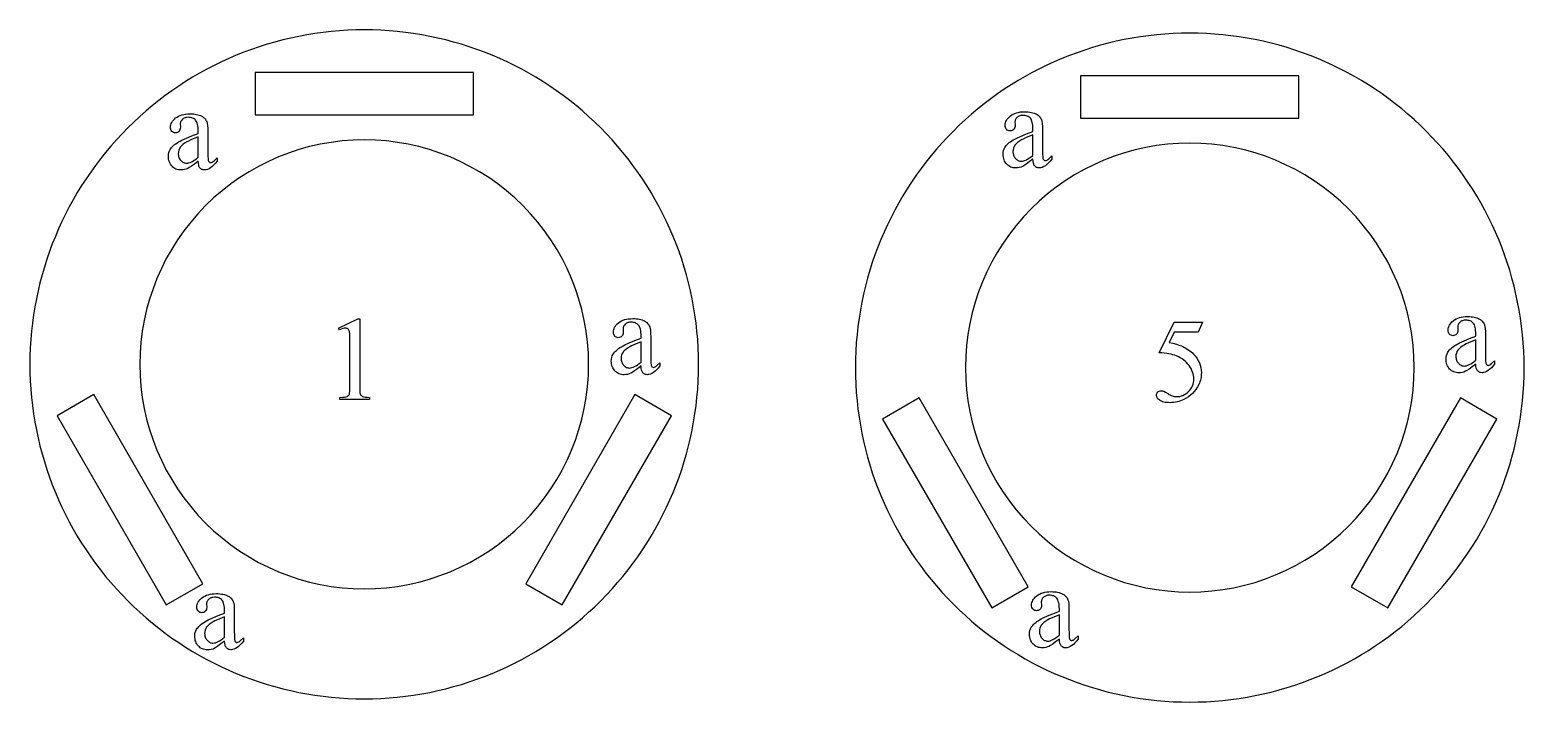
# Model space of a CAD drawing. Extents: x 9 to 960, y -397 to 558.
# Drawn here: x 13.3 to 183.1, y 131.4 to 207.7 of the extents above; entities that cross this region are included whole.
import ezdxf

# ---------------------------------------------------------------- set-up
doc = ezdxf.new("R2010")
doc.units = 0
doc.header["$MEASUREMENT"] = 0
for name, color, linetype in [('EXT', 1, 'CONTINUOUS'), ('INT', 5, 'CONTINUOUS'), ('POCKET_2_5MM', 3, 'CONTINUOUS'), ('TEXT', 18, 'CONTINUOUS')]:
    doc.layers.add(name, color=color, linetype=linetype)

msp = doc.modelspace()

# ---------------------------------------------------------------- linework, layer by layer
at = {"layer": 'EXT'}
for points in [[(51.31, 207.73, 0.414214), (13.31, 169.73, 0.414214), (51.31, 131.73, 0.414214), (89.31, 169.73, 0.414214)], [(145.13, 207.36, 0.414214), (107.13, 169.36, 0.414214), (145.13, 131.36, 0.414214), (183.13, 169.36, 0.414214)]]:
    msp.add_lwpolyline(points, format="xyb", close=True, dxfattribs=at)
at = {"layer": 'INT'}
for points in [[(51.31, 195.23, 0.414214), (25.81, 169.73, 0.414214), (51.31, 144.23, 0.414214), (76.81, 169.73, 0.414214)], [(145.13, 194.86, 0.414214), (119.63, 169.36, 0.414214), (145.13, 143.86, 0.414214), (170.63, 169.36, 0.414214)]]:
    msp.add_lwpolyline(points, format="xyb", close=True, dxfattribs=at)
at = {"layer": 'POCKET_2_5MM'}
for points in [[(38.91, 198.08), (63.71, 198.08), (63.71, 202.88), (38.91, 202.88)], [(132.73, 197.71), (157.53, 197.71), (157.53, 202.51), (132.73, 202.51)], [(32.96, 144.81), (20.56, 166.29), (16.4, 163.89), (28.8, 142.41)], [(82.06, 166.29), (69.66, 144.81), (73.82, 142.41), (86.22, 163.89)], [(126.78, 144.45), (114.38, 165.92), (110.22, 163.52), (122.62, 142.05)], [(175.88, 165.92), (163.48, 144.45), (167.64, 142.05), (180.04, 163.52)]]:
    msp.add_lwpolyline(points, close=True, dxfattribs=at)
at = {"layer": 'TEXT'}
for points in [[(32.44, 192.82), (32.02, 192.49), (31.68, 192.25), (31.43, 192.08), (31.27, 191.98), (31.09, 191.91), (30.9, 191.86), (30.7, 191.83), (30.5, 191.82), (30.35, 191.82), (30.2, 191.84), (30.06, 191.88), (29.93, 191.92), (29.8, 191.98), (29.68, 192.06), (29.57, 192.15), (29.47, 192.25), (29.37, 192.36), (29.29, 192.48), (29.22, 192.61), (29.16, 192.75), (29.11, 192.89), (29.08, 193.05), (29.06, 193.21), (29.06, 193.38), (29.07, 193.6), (29.11, 193.8), (29.17, 193.98), (29.26, 194.15), (29.33, 194.26), (29.42, 194.37), (29.52, 194.48), (29.63, 194.59), (29.75, 194.7), (29.89, 194.8), (30.04, 194.9), (30.2, 195), (30.38, 195.1), (30.59, 195.21), (31.1, 195.44), (31.71, 195.7), (32.44, 195.97), (32.44, 196.21), (32.44, 196.43), (32.42, 196.63), (32.4, 196.81), (32.37, 196.98), (32.33, 197.12), (32.28, 197.25), (32.22, 197.36), (32.15, 197.46), (32.08, 197.54), (31.99, 197.61), (31.9, 197.66), (31.8, 197.71), (31.69, 197.75), (31.57, 197.77), (31.45, 197.79), (31.31, 197.8), (31.12, 197.78), (31.02, 197.76), (30.94, 197.74), (30.86, 197.71), (30.78, 197.67), (30.71, 197.62), (30.65, 197.57), (30.54, 197.45), (30.5, 197.39), (30.46, 197.33), (30.43, 197.26), (30.41, 197.19), (30.4, 197.12), (30.4, 197.05), (30.41, 196.67), (30.4, 196.52), (30.37, 196.4), (30.32, 196.29), (30.26, 196.2), (30.17, 196.12), (30.08, 196.07), (29.97, 196.04), (29.85, 196.03), (29.73, 196.04), (29.62, 196.07), (29.53, 196.13), (29.45, 196.2), (29.38, 196.3), (29.33, 196.41), (29.3, 196.53), (29.29, 196.67), (29.3, 196.82), (29.33, 196.95), (29.37, 197.09), (29.44, 197.22), (29.52, 197.35), (29.62, 197.48), (29.74, 197.6), (29.87, 197.72), (30.03, 197.83), (30.19, 197.93), (30.38, 198.01), (30.58, 198.08), (30.79, 198.13), (31.01, 198.17), (31.26, 198.19), (31.51, 198.2), (31.71, 198.2), (31.9, 198.18), (32.08, 198.16), (32.25, 198.13), (32.41, 198.09), (32.56, 198.05), (32.71, 197.99), (32.84, 197.93), (32.93, 197.87), (33.02, 197.81), (33.1, 197.74), (33.18, 197.66), (33.25, 197.58), (33.31, 197.49), (33.37, 197.39), (33.42, 197.28), (33.45, 197.2), (33.47, 197.1), (33.51, 196.85), (33.53, 196.52), (33.54, 196.12), (33.54, 194.05), (33.55, 193.35), (33.56, 193.13), (33.57, 192.99), (33.59, 192.9), (33.61, 192.82), (33.64, 192.77), (33.68, 192.72), (33.72, 192.7), (33.76, 192.68), (33.81, 192.66), (33.86, 192.66), (33.96, 192.67), (34.04, 192.7), (34.13, 192.77), (34.25, 192.87), (34.58, 193.19), (34.58, 192.82), (34.39, 192.58), (34.21, 192.38), (34.03, 192.21), (33.85, 192.07), (33.68, 191.96), (33.5, 191.88), (33.33, 191.84), (33.24, 191.83), (33.16, 191.82), (33, 191.84), (32.93, 191.85), (32.87, 191.88), (32.8, 191.91), (32.75, 191.95), (32.69, 191.99), (32.64, 192.05), (32.6, 192.11), (32.56, 192.18), (32.52, 192.26), (32.5, 192.35), (32.46, 192.57)], [(127.31, 193.04), (126.88, 192.72), (126.55, 192.47), (126.29, 192.3), (126.13, 192.21), (125.95, 192.13), (125.76, 192.08), (125.57, 192.05), (125.37, 192.04), (125.21, 192.05), (125.07, 192.07), (124.93, 192.1), (124.79, 192.15), (124.67, 192.21), (124.55, 192.28), (124.44, 192.37), (124.33, 192.47), (124.23, 192.58), (124.15, 192.71), (124.08, 192.83), (124.02, 192.97), (123.98, 193.12), (123.95, 193.27), (123.93, 193.44), (123.92, 193.61), (123.93, 193.82), (123.97, 194.02), (124.03, 194.21), (124.12, 194.38), (124.2, 194.49), (124.28, 194.6), (124.38, 194.71), (124.49, 194.82), (124.62, 194.92), (124.75, 195.02), (124.9, 195.13), (125.07, 195.23), (125.25, 195.33), (125.46, 195.44), (125.96, 195.67), (126.58, 195.92), (127.31, 196.2), (127.31, 196.43), (127.3, 196.65), (127.29, 196.85), (127.27, 197.04), (127.23, 197.2), (127.19, 197.35), (127.14, 197.48), (127.09, 197.59), (127.02, 197.68), (126.94, 197.76), (126.86, 197.83), (126.76, 197.89), (126.66, 197.94), (126.55, 197.97), (126.44, 198), (126.31, 198.02), (126.18, 198.02), (125.98, 198.01), (125.89, 197.99), (125.8, 197.96), (125.72, 197.93), (125.65, 197.89), (125.58, 197.85), (125.51, 197.8), (125.4, 197.68), (125.36, 197.62), (125.33, 197.55), (125.3, 197.49), (125.28, 197.42), (125.27, 197.35), (125.26, 197.28), (125.28, 196.89), (125.27, 196.75), (125.24, 196.62), (125.19, 196.51), (125.12, 196.42), (125.04, 196.35), (124.94, 196.3), (124.83, 196.27), (124.71, 196.26), (124.59, 196.27), (124.49, 196.3), (124.39, 196.35), (124.31, 196.43), (124.24, 196.52), (124.19, 196.63), (124.16, 196.76), (124.15, 196.9), (124.16, 197.04), (124.19, 197.18), (124.24, 197.31), (124.3, 197.45), (124.38, 197.58), (124.48, 197.7), (124.6, 197.83), (124.74, 197.95), (124.89, 198.06), (125.06, 198.16), (125.24, 198.24), (125.44, 198.31), (125.65, 198.36), (125.88, 198.4), (126.12, 198.42), (126.38, 198.43), (126.58, 198.42), (126.76, 198.41), (126.94, 198.39), (127.11, 198.36), (127.28, 198.32), (127.43, 198.27), (127.57, 198.22), (127.7, 198.15), (127.8, 198.1), (127.89, 198.04), (127.97, 197.97), (128.05, 197.89), (128.11, 197.81), (128.18, 197.71), (128.23, 197.62), (128.28, 197.51), (128.31, 197.43), (128.33, 197.33), (128.37, 197.08), (128.39, 196.75), (128.4, 196.34), (128.4, 194.28), (128.41, 193.58), (128.42, 193.35), (128.44, 193.21), (128.45, 193.12), (128.48, 193.05), (128.51, 192.99), (128.54, 192.95), (128.58, 192.92), (128.63, 192.9), (128.67, 192.89), (128.72, 192.88), (128.82, 192.9), (128.91, 192.93), (128.99, 192.99), (129.11, 193.09), (129.44, 193.42), (129.44, 193.04), (129.26, 192.81), (129.08, 192.61), (128.9, 192.44), (128.72, 192.3), (128.54, 192.19), (128.37, 192.11), (128.19, 192.06), (128.11, 192.05), (128.02, 192.05), (127.87, 192.06), (127.8, 192.08), (127.73, 192.1), (127.67, 192.14), (127.61, 192.17), (127.56, 192.22), (127.51, 192.27), (127.46, 192.33), (127.42, 192.41), (127.39, 192.49), (127.36, 192.58), (127.32, 192.79)], [(32.44, 193.25), (32.44, 195.57), (31.62, 195.23), (31.34, 195.1), (31.15, 195), (30.9, 194.85), (30.7, 194.7), (30.53, 194.55), (30.46, 194.47), (30.4, 194.39), (30.3, 194.23), (30.23, 194.06), (30.19, 193.88), (30.17, 193.69), (30.18, 193.58), (30.19, 193.47), (30.21, 193.36), (30.24, 193.26), (30.28, 193.16), (30.33, 193.07), (30.39, 192.98), (30.46, 192.9), (30.53, 192.83), (30.61, 192.76), (30.68, 192.71), (30.76, 192.66), (30.85, 192.63), (30.93, 192.61), (31.02, 192.59), (31.11, 192.59), (31.25, 192.6), (31.39, 192.63), (31.54, 192.68), (31.7, 192.75), (31.87, 192.84), (32.05, 192.96), (32.24, 193.09)], [(127.31, 193.47), (127.31, 195.79), (126.48, 195.45), (126.2, 195.32), (126.01, 195.23), (125.77, 195.08), (125.56, 194.93), (125.39, 194.77), (125.32, 194.7), (125.26, 194.62), (125.16, 194.45), (125.09, 194.28), (125.05, 194.1), (125.04, 193.92), (125.04, 193.8), (125.05, 193.69), (125.08, 193.58), (125.11, 193.48), (125.15, 193.39), (125.2, 193.29), (125.26, 193.21), (125.32, 193.13), (125.39, 193.05), (125.47, 192.99), (125.55, 192.93), (125.63, 192.89), (125.71, 192.86), (125.8, 192.83), (125.89, 192.82), (125.98, 192.81), (126.11, 192.82), (126.25, 192.85), (126.4, 192.9), (126.56, 192.98), (126.73, 193.07), (126.92, 193.18), (127.11, 193.32)], [(48.38, 173.85), (50.57, 174.91), (50.79, 174.91), (50.79, 167.31), (50.79, 166.97), (50.8, 166.7), (50.82, 166.5), (50.85, 166.37), (50.89, 166.28), (50.95, 166.21), (51.02, 166.14), (51.11, 166.09), (51.24, 166.04), (51.42, 166.01), (51.64, 165.99), (51.92, 165.97), (51.92, 165.73), (48.54, 165.73), (48.54, 165.97), (48.83, 165.99), (49.06, 166.01), (49.24, 166.04), (49.36, 166.08), (49.45, 166.14), (49.52, 166.2), (49.58, 166.27), (49.62, 166.34), (49.65, 166.46), (49.67, 166.67), (49.69, 166.95), (49.69, 167.31), (49.69, 172.17), (49.69, 172.62), (49.68, 172.98), (49.66, 173.25), (49.63, 173.43), (49.6, 173.53), (49.56, 173.62), (49.51, 173.69), (49.46, 173.75), (49.39, 173.79), (49.32, 173.82), (49.25, 173.84), (49.16, 173.85), (49.03, 173.83), (48.87, 173.79), (48.69, 173.73), (48.48, 173.64)], [(82.78, 169.55), (82.35, 169.22), (82.01, 168.98), (81.76, 168.81), (81.6, 168.71), (81.42, 168.64), (81.23, 168.59), (81.04, 168.56), (80.84, 168.54), (80.68, 168.55), (80.54, 168.57), (80.4, 168.61), (80.26, 168.65), (80.14, 168.71), (80.02, 168.79), (79.9, 168.88), (79.8, 168.98), (79.7, 169.09), (79.62, 169.21), (79.55, 169.34), (79.49, 169.48), (79.45, 169.62), (79.42, 169.78), (79.4, 169.94), (79.39, 170.11), (79.4, 170.33), (79.44, 170.53), (79.5, 170.71), (79.59, 170.88), (79.66, 170.99), (79.75, 171.1), (79.85, 171.21), (79.96, 171.32), (80.09, 171.42), (80.22, 171.53), (80.37, 171.63), (80.54, 171.73), (80.72, 171.83), (80.93, 171.94), (81.43, 172.17), (82.05, 172.43), (82.78, 172.7), (82.78, 172.94), (82.77, 173.16), (82.76, 173.36), (82.73, 173.54), (82.7, 173.71), (82.66, 173.85), (82.61, 173.98), (82.55, 174.09), (82.49, 174.19), (82.41, 174.27), (82.33, 174.33), (82.23, 174.39), (82.13, 174.44), (82.02, 174.48), (81.91, 174.5), (81.78, 174.52), (81.65, 174.52), (81.45, 174.51), (81.36, 174.49), (81.27, 174.47), (81.19, 174.44), (81.12, 174.4), (81.05, 174.35), (80.98, 174.3), (80.87, 174.18), (80.83, 174.12), (80.79, 174.06), (80.77, 173.99), (80.75, 173.92), (80.73, 173.85), (80.73, 173.78), (80.74, 173.4), (80.73, 173.25), (80.71, 173.13), (80.66, 173.02), (80.59, 172.93), (80.5, 172.85), (80.41, 172.8), (80.3, 172.77), (80.18, 172.76), (80.06, 172.77), (79.96, 172.8), (79.86, 172.86), (79.78, 172.93), (79.71, 173.03), (79.66, 173.14), (79.63, 173.26), (79.62, 173.4), (79.63, 173.54), (79.66, 173.68), (79.7, 173.82), (79.77, 173.95), (79.85, 174.08), (79.95, 174.21), (80.07, 174.33), (80.21, 174.45), (80.36, 174.56), (80.53, 174.66), (80.71, 174.74), (80.91, 174.81), (81.12, 174.86), (81.35, 174.9), (81.59, 174.92), (81.85, 174.93), (82.04, 174.93), (82.23, 174.91), (82.41, 174.89), (82.58, 174.86), (82.74, 174.82), (82.9, 174.78), (83.04, 174.72), (83.17, 174.66), (83.27, 174.6), (83.36, 174.54), (83.44, 174.47), (83.51, 174.39), (83.58, 174.31), (83.65, 174.22), (83.7, 174.12), (83.75, 174.01), (83.78, 173.93), (83.8, 173.83), (83.84, 173.58), (83.86, 173.25), (83.87, 172.85), (83.87, 170.78), (83.88, 170.08), (83.89, 169.86), (83.9, 169.72), (83.92, 169.63), (83.95, 169.55), (83.98, 169.5), (84.01, 169.45), (84.05, 169.43), (84.1, 169.4), (84.14, 169.39), (84.19, 169.39), (84.29, 169.4), (84.37, 169.43), (84.46, 169.5), (84.58, 169.6), (84.91, 169.92), (84.91, 169.55), (84.73, 169.31), (84.54, 169.11), (84.36, 168.94), (84.19, 168.8), (84.01, 168.69), (83.83, 168.61), (83.66, 168.57), (83.58, 168.56), (83.49, 168.55), (83.34, 168.57), (83.27, 168.58), (83.2, 168.61), (83.14, 168.64), (83.08, 168.68), (83.02, 168.72), (82.97, 168.78), (82.93, 168.84), (82.89, 168.91), (82.86, 168.99), (82.83, 169.08), (82.79, 169.29)], [(177.64, 169.77), (177.22, 169.45), (176.88, 169.2), (176.63, 169.03), (176.47, 168.94), (176.28, 168.86), (176.1, 168.81), (175.9, 168.78), (175.7, 168.77), (175.55, 168.78), (175.4, 168.8), (175.26, 168.83), (175.13, 168.88), (175, 168.94), (174.88, 169.01), (174.77, 169.1), (174.66, 169.2), (174.57, 169.31), (174.48, 169.43), (174.41, 169.56), (174.36, 169.7), (174.31, 169.85), (174.28, 170), (174.26, 170.17), (174.26, 170.34), (174.27, 170.55), (174.3, 170.75), (174.37, 170.94), (174.45, 171.11), (174.53, 171.22), (174.62, 171.33), (174.71, 171.44), (174.83, 171.54), (174.95, 171.65), (175.09, 171.75), (175.24, 171.86), (175.4, 171.96), (175.58, 172.06), (175.79, 172.17), (176.3, 172.4), (176.91, 172.65), (177.64, 172.93), (177.64, 173.16), (177.64, 173.38), (177.62, 173.58), (177.6, 173.77), (177.57, 173.93), (177.53, 174.08), (177.48, 174.21), (177.42, 174.32), (177.35, 174.41), (177.28, 174.49), (177.19, 174.56), (177.1, 174.62), (177, 174.67), (176.89, 174.7), (176.77, 174.73), (176.65, 174.75), (176.51, 174.75), (176.31, 174.74), (176.22, 174.72), (176.14, 174.69), (176.06, 174.66), (175.98, 174.62), (175.91, 174.58), (175.85, 174.52), (175.74, 174.41), (175.69, 174.35), (175.66, 174.28), (175.63, 174.22), (175.61, 174.15), (175.6, 174.08), (175.6, 174.01), (175.61, 173.62), (175.6, 173.48), (175.57, 173.35), (175.52, 173.24), (175.45, 173.15), (175.37, 173.08), (175.27, 173.03), (175.16, 173), (175.04, 172.98), (174.93, 173), (174.82, 173.03), (174.73, 173.08), (174.64, 173.16), (174.58, 173.25), (174.53, 173.36), (174.5, 173.49), (174.49, 173.63), (174.5, 173.77), (174.52, 173.91), (174.57, 174.04), (174.63, 174.18), (174.72, 174.31), (174.82, 174.43), (174.93, 174.56), (175.07, 174.68), (175.22, 174.79), (175.39, 174.89), (175.58, 174.97), (175.77, 175.04), (175.99, 175.09), (176.21, 175.13), (176.45, 175.15), (176.71, 175.16), (176.91, 175.15), (177.1, 175.14), (177.28, 175.12), (177.45, 175.09), (177.61, 175.05), (177.76, 175), (177.9, 174.95), (178.04, 174.88), (178.13, 174.83), (178.22, 174.77), (178.3, 174.7), (178.38, 174.62), (178.45, 174.54), (178.51, 174.44), (178.57, 174.35), (178.62, 174.24), (178.64, 174.16), (178.67, 174.06), (178.71, 173.8), (178.73, 173.48), (178.74, 173.07), (178.74, 171.01), (178.74, 170.31), (178.75, 170.08), (178.77, 169.94), (178.79, 169.85), (178.81, 169.78), (178.84, 169.72), (178.88, 169.68), (178.92, 169.65), (178.96, 169.63), (179.01, 169.62), (179.05, 169.61), (179.15, 169.62), (179.24, 169.66), (179.33, 169.72), (179.44, 169.82), (179.78, 170.14), (179.78, 169.77), (179.59, 169.54), (179.41, 169.34), (179.23, 169.17), (179.05, 169.03), (178.87, 168.92), (178.7, 168.84), (178.53, 168.79), (178.44, 168.78), (178.36, 168.78), (178.2, 168.79), (178.13, 168.81), (178.06, 168.83), (178, 168.87), (177.94, 168.9), (177.89, 168.95), (177.84, 169), (177.79, 169.06), (177.75, 169.14), (177.72, 169.22), (177.69, 169.31), (177.65, 169.52)], [(146.59, 174.53), (146.08, 173.4), (143.37, 173.4), (142.78, 172.2), (143.21, 172.12), (143.61, 172.02), (143.81, 171.96), (143.99, 171.89), (144.18, 171.82), (144.35, 171.74), (144.53, 171.66), (144.69, 171.56), (144.85, 171.47), (145.01, 171.36), (145.15, 171.25), (145.3, 171.14), (145.43, 171.02), (145.57, 170.89), (145.77, 170.66), (145.95, 170.42), (146.1, 170.17), (146.23, 169.91), (146.32, 169.64), (146.39, 169.36), (146.43, 169.07), (146.45, 168.77), (146.44, 168.59), (146.43, 168.42), (146.41, 168.25), (146.38, 168.08), (146.34, 167.92), (146.29, 167.76), (146.23, 167.6), (146.16, 167.45), (146.01, 167.16), (145.83, 166.89), (145.64, 166.65), (145.43, 166.42), (145.21, 166.22), (144.97, 166.04), (144.72, 165.88), (144.46, 165.74), (144.27, 165.65), (144.07, 165.58), (143.88, 165.52), (143.68, 165.47), (143.49, 165.43), (143.29, 165.4), (143.09, 165.38), (142.89, 165.37), (142.7, 165.38), (142.51, 165.39), (142.35, 165.41), (142.19, 165.44), (142.05, 165.48), (141.92, 165.53), (141.81, 165.58), (141.71, 165.65), (141.63, 165.72), (141.55, 165.79), (141.49, 165.86), (141.44, 165.94), (141.4, 166.02), (141.37, 166.09), (141.35, 166.17), (141.34, 166.26), (141.35, 166.35), (141.38, 166.43), (141.43, 166.51), (141.5, 166.59), (141.58, 166.65), (141.67, 166.69), (141.77, 166.72), (141.88, 166.73), (142.04, 166.71), (142.12, 166.7), (142.18, 166.67), (142.36, 166.58), (142.63, 166.4), (142.75, 166.32), (142.88, 166.25), (143, 166.19), (143.13, 166.14), (143.25, 166.11), (143.38, 166.08), (143.51, 166.06), (143.63, 166.06), (143.83, 166.07), (144.01, 166.09), (144.19, 166.14), (144.36, 166.2), (144.53, 166.29), (144.69, 166.39), (144.85, 166.51), (145, 166.64), (145.14, 166.8), (145.26, 166.95), (145.36, 167.12), (145.44, 167.3), (145.5, 167.48), (145.55, 167.67), (145.58, 167.87), (145.59, 168.08), (145.58, 168.28), (145.55, 168.48), (145.51, 168.67), (145.45, 168.86), (145.38, 169.05), (145.29, 169.24), (145.18, 169.42), (145.06, 169.6), (144.92, 169.77), (144.77, 169.93), (144.61, 170.08), (144.44, 170.22), (144.25, 170.36), (144.05, 170.48), (143.84, 170.59), (143.61, 170.69), (143.43, 170.76), (143.22, 170.82), (143, 170.88), (142.76, 170.93), (142.51, 170.97), (142.23, 171), (141.95, 171.02), (141.64, 171.04), (143.37, 174.53)], [(82.78, 169.98), (82.78, 172.29), (81.95, 171.95), (81.67, 171.83), (81.48, 171.73), (81.24, 171.58), (81.03, 171.43), (80.86, 171.28), (80.79, 171.2), (80.73, 171.12), (80.63, 170.96), (80.56, 170.79), (80.52, 170.61), (80.51, 170.42), (80.51, 170.31), (80.52, 170.19), (80.55, 170.09), (80.58, 169.99), (80.62, 169.89), (80.67, 169.8), (80.72, 169.71), (80.79, 169.63), (80.86, 169.56), (80.94, 169.49), (81.02, 169.44), (81.1, 169.39), (81.18, 169.36), (81.27, 169.33), (81.36, 169.32), (81.45, 169.31), (81.58, 169.33), (81.72, 169.36), (81.87, 169.41), (82.03, 169.48), (82.2, 169.57), (82.38, 169.69), (82.57, 169.82)], [(177.64, 170.2), (177.64, 172.52), (176.82, 172.18), (176.54, 172.05), (176.35, 171.96), (176.1, 171.81), (175.9, 171.66), (175.73, 171.5), (175.66, 171.42), (175.6, 171.35), (175.5, 171.18), (175.43, 171.01), (175.38, 170.83), (175.37, 170.65), (175.37, 170.53), (175.39, 170.42), (175.41, 170.31), (175.44, 170.21), (175.48, 170.11), (175.53, 170.02), (175.59, 169.94), (175.66, 169.86), (175.73, 169.78), (175.8, 169.72), (175.88, 169.66), (175.96, 169.62), (176.05, 169.58), (176.13, 169.56), (176.22, 169.55), (176.31, 169.54), (176.44, 169.55), (176.58, 169.58), (176.74, 169.63), (176.9, 169.71), (177.07, 169.8), (177.25, 169.91), (177.44, 170.05)], [(35.44, 138.3), (35.02, 137.97), (34.68, 137.73), (34.43, 137.56), (34.27, 137.46), (34.09, 137.39), (33.9, 137.34), (33.7, 137.31), (33.5, 137.3), (33.35, 137.3), (33.2, 137.32), (33.06, 137.36), (32.93, 137.4), (32.8, 137.46), (32.68, 137.54), (32.57, 137.63), (32.47, 137.73), (32.37, 137.84), (32.29, 137.96), (32.22, 138.09), (32.16, 138.23), (32.11, 138.37), (32.08, 138.53), (32.06, 138.69), (32.06, 138.86), (32.07, 139.08), (32.11, 139.28), (32.17, 139.46), (32.26, 139.63), (32.33, 139.74), (32.42, 139.85), (32.52, 139.96), (32.63, 140.07), (32.75, 140.18), (32.89, 140.28), (33.04, 140.38), (33.2, 140.48), (33.38, 140.58), (33.59, 140.69), (34.1, 140.92), (34.71, 141.18), (35.44, 141.45), (35.44, 141.69), (35.44, 141.91), (35.42, 142.11), (35.4, 142.29), (35.37, 142.46), (35.33, 142.6), (35.28, 142.73), (35.22, 142.84), (35.15, 142.94), (35.08, 143.02), (34.99, 143.09), (34.9, 143.14), (34.8, 143.19), (34.69, 143.23), (34.57, 143.26), (34.45, 143.27), (34.31, 143.28), (34.12, 143.26), (34.02, 143.24), (33.94, 143.22), (33.86, 143.19), (33.78, 143.15), (33.71, 143.1), (33.65, 143.05), (33.54, 142.93), (33.5, 142.87), (33.46, 142.81), (33.43, 142.74), (33.41, 142.67), (33.4, 142.6), (33.4, 142.53), (33.41, 142.15), (33.4, 142), (33.37, 141.88), (33.32, 141.77), (33.26, 141.68), (33.17, 141.6), (33.08, 141.55), (32.97, 141.52), (32.85, 141.51), (32.73, 141.52), (32.62, 141.55), (32.53, 141.61), (32.45, 141.68), (32.38, 141.78), (32.33, 141.89), (32.3, 142.01), (32.29, 142.15), (32.3, 142.3), (32.33, 142.43), (32.37, 142.57), (32.44, 142.7), (32.52, 142.83), (32.62, 142.96), (32.74, 143.08), (32.87, 143.2), (33.03, 143.32), (33.2, 143.41), (33.38, 143.49), (33.58, 143.56), (33.79, 143.61), (34.01, 143.65), (34.26, 143.67), (34.51, 143.68), (34.71, 143.68), (34.9, 143.66), (35.08, 143.64), (35.25, 143.61), (35.41, 143.57), (35.56, 143.53), (35.71, 143.47), (35.84, 143.41), (35.94, 143.35), (36.02, 143.29), (36.11, 143.22), (36.18, 143.15), (36.25, 143.06), (36.31, 142.97), (36.37, 142.87), (36.42, 142.77), (36.45, 142.68), (36.47, 142.59), (36.51, 142.33), (36.53, 142), (36.54, 141.6), (36.54, 139.53), (36.55, 138.83), (36.56, 138.61), (36.57, 138.47), (36.59, 138.38), (36.61, 138.3), (36.64, 138.25), (36.68, 138.21), (36.72, 138.18), (36.76, 138.16), (36.81, 138.14), (36.86, 138.14), (36.96, 138.15), (37.04, 138.19), (37.13, 138.25), (37.25, 138.35), (37.58, 138.67), (37.58, 138.3), (37.39, 138.07), (37.21, 137.86), (37.03, 137.69), (36.85, 137.55), (36.68, 137.44), (36.5, 137.37), (36.33, 137.32), (36.24, 137.31), (36.16, 137.3), (36, 137.32), (35.93, 137.33), (35.87, 137.36), (35.8, 137.39), (35.75, 137.43), (35.69, 137.48), (35.64, 137.53), (35.6, 137.59), (35.56, 137.66), (35.52, 137.74), (35.5, 137.83), (35.46, 138.05)], [(130.31, 138.52), (129.88, 138.2), (129.55, 137.95), (129.3, 137.78), (129.13, 137.69), (128.95, 137.62), (128.76, 137.56), (128.57, 137.53), (128.37, 137.52), (128.21, 137.53), (128.07, 137.55), (127.93, 137.58), (127.79, 137.63), (127.67, 137.69), (127.55, 137.76), (127.44, 137.85), (127.33, 137.95), (127.23, 138.07), (127.15, 138.19), (127.08, 138.32), (127.02, 138.45), (126.98, 138.6), (126.95, 138.75), (126.93, 138.92), (126.92, 139.09), (126.93, 139.3), (126.97, 139.5), (127.03, 139.69), (127.12, 139.86), (127.2, 139.97), (127.28, 140.08), (127.38, 140.19), (127.49, 140.3), (127.62, 140.4), (127.76, 140.51), (127.9, 140.61), (128.07, 140.71), (128.25, 140.81), (128.46, 140.92), (128.96, 141.15), (129.58, 141.4), (130.31, 141.68), (130.31, 141.92), (130.3, 142.13), (130.29, 142.33), (130.27, 142.52), (130.23, 142.68), (130.19, 142.83), (130.14, 142.96), (130.09, 143.07), (130.02, 143.16), (129.94, 143.24), (129.86, 143.31), (129.76, 143.37), (129.66, 143.42), (129.55, 143.45), (129.44, 143.48), (129.31, 143.5), (129.18, 143.5), (128.98, 143.49), (128.89, 143.47), (128.8, 143.45), (128.72, 143.41), (128.65, 143.37), (128.58, 143.33), (128.51, 143.28), (128.4, 143.16), (128.36, 143.1), (128.33, 143.03), (128.3, 142.97), (128.28, 142.9), (128.27, 142.83), (128.26, 142.76), (128.28, 142.37), (128.27, 142.23), (128.24, 142.1), (128.19, 141.99), (128.12, 141.9), (128.04, 141.83), (127.94, 141.78), (127.83, 141.75), (127.71, 141.74), (127.59, 141.75), (127.49, 141.78), (127.39, 141.83), (127.31, 141.91), (127.24, 142), (127.19, 142.11), (127.16, 142.24), (127.15, 142.38), (127.16, 142.52), (127.19, 142.66), (127.24, 142.8), (127.3, 142.93), (127.38, 143.06), (127.48, 143.18), (127.6, 143.31), (127.74, 143.43), (127.89, 143.54), (128.06, 143.64), (128.24, 143.72), (128.44, 143.79), (128.65, 143.84), (128.88, 143.88), (129.12, 143.9), (129.38, 143.91), (129.58, 143.9), (129.76, 143.89), (129.94, 143.87), (130.11, 143.84), (130.28, 143.8), (130.43, 143.75), (130.57, 143.7), (130.71, 143.63), (130.8, 143.58), (130.89, 143.52), (130.97, 143.45), (131.05, 143.37), (131.11, 143.29), (131.18, 143.2), (131.23, 143.1), (131.28, 142.99), (131.31, 142.91), (131.33, 142.81), (131.37, 142.56), (131.39, 142.23), (131.4, 141.82), (131.4, 139.76), (131.41, 139.06), (131.42, 138.83), (131.44, 138.69), (131.45, 138.6), (131.48, 138.53), (131.51, 138.47), (131.54, 138.43), (131.58, 138.4), (131.63, 138.38), (131.67, 138.37), (131.72, 138.36), (131.82, 138.38), (131.91, 138.41), (131.99, 138.47), (132.11, 138.58), (132.44, 138.9), (132.44, 138.52), (132.26, 138.29), (132.08, 138.09), (131.9, 137.92), (131.72, 137.78), (131.54, 137.67), (131.37, 137.59), (131.19, 137.54), (131.11, 137.53), (131.02, 137.53), (130.87, 137.54), (130.8, 137.56), (130.73, 137.58), (130.67, 137.62), (130.61, 137.66), (130.56, 137.7), (130.51, 137.75), (130.46, 137.82), (130.42, 137.89), (130.39, 137.97), (130.36, 138.06), (130.32, 138.27)], [(35.44, 138.73), (35.44, 141.05), (34.62, 140.71), (34.34, 140.58), (34.15, 140.48), (33.9, 140.33), (33.7, 140.18), (33.53, 140.03), (33.46, 139.95), (33.4, 139.87), (33.3, 139.71), (33.23, 139.54), (33.19, 139.36), (33.17, 139.17), (33.18, 139.06), (33.19, 138.95), (33.21, 138.84), (33.24, 138.74), (33.28, 138.64), (33.33, 138.55), (33.39, 138.46), (33.46, 138.38), (33.53, 138.31), (33.61, 138.24), (33.68, 138.19), (33.76, 138.14), (33.85, 138.11), (33.93, 138.09), (34.02, 138.07), (34.11, 138.07), (34.25, 138.08), (34.39, 138.11), (34.54, 138.16), (34.7, 138.23), (34.87, 138.33), (35.05, 138.44), (35.24, 138.57)], [(130.31, 138.96), (130.31, 141.27), (129.48, 140.93), (129.2, 140.81), (129.01, 140.71), (128.77, 140.56), (128.56, 140.41), (128.39, 140.25), (128.32, 140.18), (128.26, 140.1), (128.16, 139.93), (128.09, 139.76), (128.05, 139.59), (128.04, 139.4), (128.04, 139.28), (128.05, 139.17), (128.08, 139.06), (128.11, 138.96), (128.15, 138.87), (128.2, 138.77), (128.26, 138.69), (128.32, 138.61), (128.4, 138.53), (128.47, 138.47), (128.55, 138.41), (128.63, 138.37), (128.71, 138.34), (128.8, 138.31), (128.89, 138.3), (128.98, 138.29), (129.11, 138.3), (129.25, 138.33), (129.4, 138.39), (129.56, 138.46), (129.73, 138.55), (129.92, 138.67), (130.11, 138.8)]]:
    msp.add_lwpolyline(points, close=True, dxfattribs=at)

doc.saveas('drawing.dxf')
